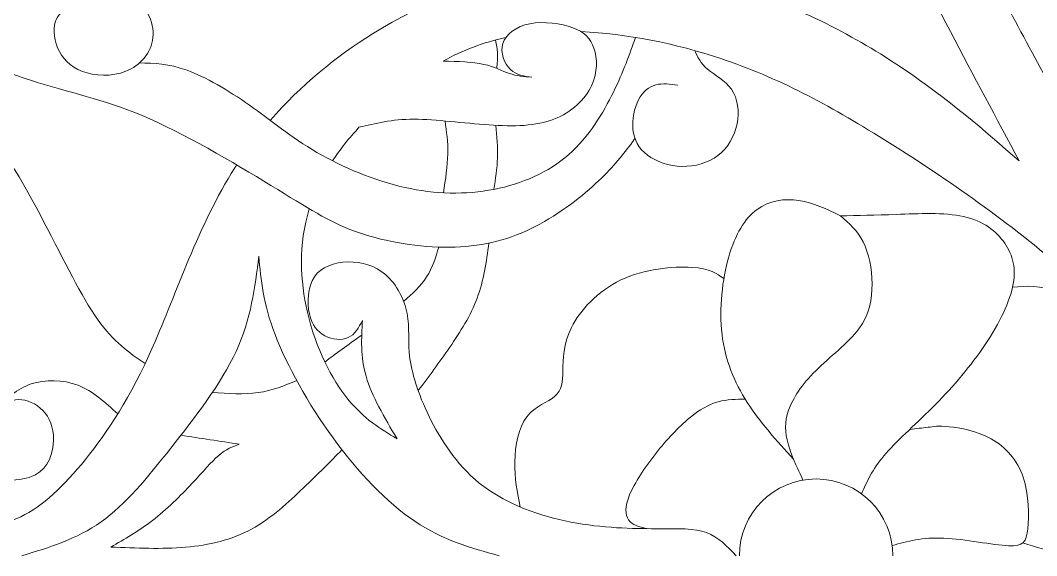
# Model space of a CAD drawing. Header units: millimetres. Extents: x -49.7 to 16.7, y -35.8 to 30.6.
# Drawn here: x -10.25 to -3.49, y -2.59 to 0.98 of the extents above; entities that cross this region are included whole.
import ezdxf

# ---------------------------------------------------------------- set-up
doc = ezdxf.new("R2010")
doc.units = ezdxf.units.MM
doc.header["$MEASUREMENT"] = 0
doc.layers.add('Layer 1', color=7, linetype='Continuous')

msp = doc.modelspace()

# ---------------------------------------------------------------- linework, layer by layer
at = {"layer": 'Layer 1', "lineweight": 9}
for points, knots in [([(4.9302, 18.8028), (-6.8815, 30.6145), (-26.0394, 30.6145), (-37.8511, 18.8028), (-37.8511, 18.8028), (-49.6628, 6.991), (-49.6628, -12.1668), (-37.8511, -23.9785), (-37.8511, -23.9785), (-26.0394, -35.7903), (-6.8815, -35.7903), (4.9302, -23.9785), (4.9302, -23.9785), (16.7419, -12.1668), (16.7419, 6.991), (4.9302, 18.8028)], [0, 0, 0, 0, 0.2, 0.2, 0.2, 0.2, 0.4, 0.4, 0.4, 0.4, 0.6, 0.6, 0.6, 0.6, 1, 1, 1, 1]), ([(0.7542, -2.5879), (0.5972, -2.5547), (0.4406, -2.5216), (0.2927, -2.4721), (0.2927, -2.4721), (0.1448, -2.4227), (0.006, -2.357), (-0.0977, -2.2968), (-0.0977, -2.2968), (-0.2014, -2.2366), (-0.27, -2.1819), (-0.3386, -2.1273), (-0.3386, -2.1273), (-0.224, -2.1428), (-0.1094, -2.1583), (0.0463, -2.1665), (0.0463, -2.1665), (0.2021, -2.1746), (0.3989, -2.1755), (0.5713, -2.1402), (0.5713, -2.1402), (0.7436, -2.105), (0.8916, -2.0338), (1.0395, -1.9626), (1.0395, -1.9626), (0.9779, -2.0198), (0.9162, -2.0771), (0.8879, -2.1435), (0.8879, -2.1435), (0.8596, -2.2098), (0.8645, -2.2854), (0.9044, -2.361), (0.9044, -2.361), (0.9443, -2.4365), (1.0193, -2.5123), (1.1219, -2.5464), (1.1219, -2.5464), (1.2245, -2.5806), (1.3548, -2.5733), (1.4453, -2.5352), (1.4453, -2.5352), (1.5357, -2.4972), (1.5864, -2.4283), (1.6363, -2.3369), (1.6363, -2.3369), (1.6862, -2.2455), (1.7353, -2.1314), (1.7434, -2.005), (1.7434, -2.005), (1.7516, -1.8786), (1.7187, -1.7398), (1.6657, -1.6504), (1.6657, -1.6504), (1.6128, -1.5609), (1.5397, -1.5207), (1.4247, -1.5061), (1.4247, -1.5061), (1.3097, -1.4915), (1.1526, -1.5025), (1.0048, -1.5481), (1.0048, -1.5481), (0.8569, -1.5938), (0.7181, -1.6741), (0.5447, -1.7289), (0.5447, -1.7289), (0.3712, -1.7836), (0.163, -1.8129), (-0.0834, -1.8183), (-0.0834, -1.8183), (-0.33, -1.8238), (-0.6148, -1.8056), (-0.8905, -1.7563), (-0.8905, -1.7563), (-1.1662, -1.707), (-1.4328, -1.6266), (-1.7268, -1.4422), (-1.7268, -1.4422), (-2.0207, -1.2578), (-2.3421, -0.9693), (-2.5849, -0.6954), (-2.5849, -0.6954), (-2.8278, -0.4215), (-2.9921, -0.1623), (-3.1765, 0.1536), (-3.1765, 0.1536), (-3.3609, 0.4695), (-3.5654, 0.842), (-3.7589, 1.2163), (-3.7589, 1.2163), (-3.9525, 1.5906), (-4.1351, 1.9667), (-4.3962, 2.4615), (-4.3962, 2.4615), (-4.6573, 2.9563), (-4.9969, 3.5698), (-5.3091, 4.0792), (-5.3091, 4.0792), (-5.6214, 4.5887), (-5.9062, 4.994), (-6.1709, 5.3373), (-6.1709, 5.3373), (-6.4238, 5.6652), (-6.6584, 5.9364), (-6.8804, 6.09)], [0, 0, 0, 0, 0.037037, 0.037037, 0.037037, 0.037037, 0.074074, 0.074074, 0.074074, 0.074074, 0.111111, 0.111111, 0.111111, 0.111111, 0.148148, 0.148148, 0.148148, 0.148148, 0.185185, 0.185185, 0.185185, 0.185185, 0.222222, 0.222222, 0.222222, 0.222222, 0.259259, 0.259259, 0.259259, 0.259259, 0.296296, 0.296296, 0.296296, 0.296296, 0.333333, 0.333333, 0.333333, 0.333333, 0.37037, 0.37037, 0.37037, 0.37037, 0.407407, 0.407407, 0.407407, 0.407407, 0.444444, 0.444444, 0.444444, 0.444444, 0.481481, 0.481481, 0.481481, 0.481481, 0.518519, 0.518519, 0.518519, 0.518519, 0.555556, 0.555556, 0.555556, 0.555556, 0.592593, 0.592593, 0.592593, 0.592593, 0.62963, 0.62963, 0.62963, 0.62963, 0.666667, 0.666667, 0.666667, 0.666667, 0.703704, 0.703704, 0.703704, 0.703704, 0.740741, 0.740741, 0.740741, 0.740741, 0.777778, 0.777778, 0.777778, 0.777778, 0.814815, 0.814815, 0.814815, 0.814815, 0.851852, 0.851852, 0.851852, 0.851852, 0.888889, 0.888889, 0.888889, 0.888889, 0.925926, 0.925926, 0.925926, 0.925926, 1, 1, 1, 1]), ([(-8.5908, 0.3117), (-8.3881, 0.5449), (-8.1518, 0.7379), (-7.9092, 0.8895), (-7.9092, 0.8895), (-7.5641, 1.1049), (-7.2062, 1.2363), (-6.7936, 1.2875), (-6.7936, 1.2875), (-6.3809, 1.3386), (-5.9135, 1.3094), (-5.4899, 1.1907), (-5.4899, 1.1907), (-5.0663, 1.072), (-4.6865, 0.8639), (-4.3797, 0.6576), (-4.3797, 0.6576), (-4.073, 0.4512), (-3.8393, 0.2467), (-3.6056, 0.0422), (-3.6056, 0.0422), (-3.905, 0.6046), (-4.2045, 1.167), (-4.5733, 1.8772), (-4.5733, 1.8772), (-4.9421, 2.5875), (-5.3803, 3.4457), (-5.7364, 4.0591), (-5.7364, 4.0591), (-6.0924, 4.6727), (-6.3663, 5.0415), (-6.6128, 5.3135), (-6.6128, 5.3135), (-6.7366, 5.4501), (-6.8534, 5.5624), (-6.9629, 5.6499)], [0, 0, 0, 0, 0.1, 0.1, 0.1, 0.1, 0.2, 0.2, 0.2, 0.2, 0.3, 0.3, 0.3, 0.3, 0.4, 0.4, 0.4, 0.4, 0.5, 0.5, 0.5, 0.5, 0.6, 0.6, 0.6, 0.6, 0.7, 0.7, 0.7, 0.7, 0.8, 0.8, 0.8, 0.8, 1, 1, 1, 1]), ([(-12.0023, 1.8702), (-11.8847, 1.8635), (-11.767, 1.8569), (-11.6063, 1.8144), (-11.6063, 1.8144), (-11.4455, 1.7719), (-11.2416, 1.6936), (-11.0577, 1.5953), (-11.0577, 1.5953), (-10.8738, 1.497), (-10.71, 1.3786), (-10.5525, 1.3095), (-10.5525, 1.3095), (-10.3951, 1.2403), (-10.2439, 1.2203), (-10.0746, 1.2194), (-10.0746, 1.2194), (-9.9053, 1.2185), (-9.7177, 1.2367), (-9.5858, 1.1848), (-9.5858, 1.1848), (-9.4538, 1.1329), (-9.3773, 1.0109), (-9.371, 0.9035), (-9.371, 0.9035), (-9.3646, 0.7961), (-9.4283, 0.7032), (-9.5175, 0.655), (-9.5175, 0.655), (-9.6067, 0.6068), (-9.7214, 0.6031), (-9.8097, 0.6277), (-9.8097, 0.6277), (-9.898, 0.6522), (-9.9599, 0.7051), (-9.9945, 0.7706), (-9.9945, 0.7706), (-10.0291, 0.8361), (-10.0364, 0.9144), (-10.0218, 0.9654), (-10.0218, 0.9654), (-10.0073, 1.0164), (-9.9708, 1.04), (-9.9344, 1.0637), (-9.9344, 1.0637), (-10.0546, 1.0692), (-10.1747, 1.0746), (-10.324, 1.1056), (-10.324, 1.1056), (-10.4733, 1.1365), (-10.6517, 1.193), (-10.8302, 1.2494)], [0, 0, 0, 0, 0.071429, 0.071429, 0.071429, 0.071429, 0.142857, 0.142857, 0.142857, 0.142857, 0.214286, 0.214286, 0.214286, 0.214286, 0.285714, 0.285714, 0.285714, 0.285714, 0.357143, 0.357143, 0.357143, 0.357143, 0.428571, 0.428571, 0.428571, 0.428571, 0.5, 0.5, 0.5, 0.5, 0.571429, 0.571429, 0.571429, 0.571429, 0.642857, 0.642857, 0.642857, 0.642857, 0.714286, 0.714286, 0.714286, 0.714286, 0.785714, 0.785714, 0.785714, 0.785714, 0.857143, 0.857143, 0.857143, 0.857143, 1, 1, 1, 1]), ([(-12.1525, 1.7199), (-12.0424, 1.6026), (-11.9322, 1.4852), (-11.7365, 1.3443), (-11.7365, 1.3443), (-11.5409, 1.2035), (-11.2597, 1.0392), (-10.9712, 0.8986), (-10.9712, 0.8986), (-10.6827, 0.758), (-10.3869, 0.6411), (-10.1331, 0.5626), (-10.1331, 0.5626), (-9.8793, 0.4841), (-9.6675, 0.4439), (-9.3918, 0.3216), (-9.3918, 0.3216), (-9.1161, 0.1993), (-8.7765, -0.0052), (-8.5409, -0.1495), (-8.5409, -0.1495), (-8.3054, -0.2937), (-8.1739, -0.3777), (-7.9968, -0.438), (-7.9968, -0.438), (-7.8197, -0.4982), (-7.597, -0.5348), (-7.3979, -0.5329), (-7.3979, -0.5329), (-7.1989, -0.5311), (-7.0236, -0.4909), (-6.8575, -0.4106), (-6.8575, -0.4106), (-6.6913, -0.3303), (-6.5343, -0.2097), (-6.4247, -0.1093), (-6.4247, -0.1093), (-6.3152, -0.0089), (-6.2531, 0.0714), (-6.191, 0.1518)], [0, 0, 0, 0, 0.090909, 0.090909, 0.090909, 0.090909, 0.181818, 0.181818, 0.181818, 0.181818, 0.272727, 0.272727, 0.272727, 0.272727, 0.363636, 0.363636, 0.363636, 0.363636, 0.454545, 0.454545, 0.454545, 0.454545, 0.545455, 0.545455, 0.545455, 0.545455, 0.636364, 0.636364, 0.636364, 0.636364, 0.727273, 0.727273, 0.727273, 0.727273, 0.818182, 0.818182, 0.818182, 0.818182, 1, 1, 1, 1]), ([(-8.0002, 0.2656), (-7.8912, 0.2924), (-7.7822, 0.3193), (-7.6349, 0.3194), (-7.6349, 0.3194), (-7.4876, 0.3195), (-7.3019, 0.2929), (-7.1353, 0.2814), (-7.1353, 0.2814), (-6.9687, 0.2699), (-6.8212, 0.2736), (-6.7029, 0.3191), (-6.7029, 0.3191), (-6.5846, 0.3646), (-6.4953, 0.452), (-6.4525, 0.5421), (-6.4525, 0.5421), (-6.4097, 0.6322), (-6.4134, 0.7251), (-6.4357, 0.7922), (-6.4357, 0.7922), (-6.458, 0.8593), (-6.499, 0.9008), (-6.577, 0.9292), (-6.577, 0.9292), (-6.655, 0.9577), (-6.7701, 0.9733), (-6.862, 0.9555), (-6.862, 0.9555), (-6.9539, 0.9376), (-7.0227, 0.8864), (-7.0424, 0.8247), (-7.0424, 0.8247), (-7.062, 0.7631), (-7.0327, 0.6908), (-6.9922, 0.6516), (-6.9922, 0.6516), (-6.9517, 0.6123), (-6.9001, 0.6059), (-6.8485, 0.5995), (-6.8485, 0.5995), (-6.8993, 0.6037), (-6.9501, 0.6079), (-6.9992, 0.6243), (-6.9992, 0.6243), (-7.0484, 0.6407), (-7.0959, 0.6693), (-7.1692, 0.6851), (-7.1692, 0.6851), (-7.2424, 0.7009), (-7.3413, 0.7041), (-7.4402, 0.7073)], [0, 0, 0, 0, 0.071429, 0.071429, 0.071429, 0.071429, 0.142857, 0.142857, 0.142857, 0.142857, 0.214286, 0.214286, 0.214286, 0.214286, 0.285714, 0.285714, 0.285714, 0.285714, 0.357143, 0.357143, 0.357143, 0.357143, 0.428571, 0.428571, 0.428571, 0.428571, 0.5, 0.5, 0.5, 0.5, 0.571429, 0.571429, 0.571429, 0.571429, 0.642857, 0.642857, 0.642857, 0.642857, 0.714286, 0.714286, 0.714286, 0.714286, 0.785714, 0.785714, 0.785714, 0.785714, 0.857143, 0.857143, 0.857143, 0.857143, 1, 1, 1, 1]), ([(-0.583, -2.5879), (-0.8094, -2.5401), (-1.0348, -2.4924), (-1.3232, -2.3425), (-1.3232, -2.3425), (-1.6117, -2.1927), (-1.9623, -1.9407), (-2.2983, -1.6394), (-2.2983, -1.6394), (-2.6342, -1.3381), (-2.9556, -0.9876), (-3.328, -0.6662), (-3.328, -0.6662), (-3.7005, -0.3449), (-4.1241, -0.0527), (-4.5021, 0.1828), (-4.5021, 0.1828), (-4.88, 0.4184), (-5.2124, 0.5973), (-5.5903, 0.7233), (-5.5903, 0.7233), (-5.8916, 0.8237), (-6.2218, 0.8905), (-6.5218, 0.9033)], [0, 0, 0, 0, 0.142857, 0.142857, 0.142857, 0.142857, 0.285714, 0.285714, 0.285714, 0.285714, 0.428571, 0.428571, 0.428571, 0.428571, 0.571429, 0.571429, 0.571429, 0.571429, 0.714286, 0.714286, 0.714286, 0.714286, 1, 1, 1, 1]), ([(-9.461, 0.6946), (-9.3646, 0.6926), (-9.2681, 0.6906), (-9.1449, 0.6458), (-9.1449, 0.6458), (-9.0217, 0.6009), (-8.8717, 0.5133), (-8.7292, 0.4129), (-8.7292, 0.4129), (-8.5866, 0.3125), (-8.4515, 0.1993), (-8.2798, 0.0988), (-8.2798, 0.0988), (-8.1082, -0.0016), (-7.9, -0.0892), (-7.6955, -0.1349), (-7.6955, -0.1349), (-7.491, -0.1805), (-7.2902, -0.1842), (-7.1022, -0.1477), (-7.1022, -0.1477), (-6.9141, -0.1112), (-6.7388, -0.0345), (-6.6037, 0.0842), (-6.6037, 0.0842), (-6.4686, 0.2029), (-6.3736, 0.3636), (-6.3063, 0.5006), (-6.3063, 0.5006), (-6.239, 0.6377), (-6.1992, 0.7513), (-6.1595, 0.8647)], [0, 0, 0, 0, 0.111111, 0.111111, 0.111111, 0.111111, 0.222222, 0.222222, 0.222222, 0.222222, 0.333333, 0.333333, 0.333333, 0.333333, 0.444444, 0.444444, 0.444444, 0.444444, 0.555556, 0.555556, 0.555556, 0.555556, 0.666667, 0.666667, 0.666667, 0.666667, 0.777778, 0.777778, 0.777778, 0.777778, 1, 1, 1, 1]), ([(-7.0921, 0.8473), (-7.0854, 0.8173), (-7.0788, 0.7872), (-7.0773, 0.7557), (-7.0773, 0.7557), (-7.0758, 0.7242), (-7.0794, 0.6911), (-7.083, 0.6581)], [0, 0, 0, 0, 0.333333, 0.333333, 0.333333, 0.333333, 1, 1, 1, 1]), ([(-5.7647, 0.7767), (-5.7449, 0.7337), (-5.725, 0.6906), (-5.6793, 0.6521), (-5.6793, 0.6521), (-5.6336, 0.6137), (-5.5621, 0.5799), (-5.5204, 0.5191), (-5.5204, 0.5191), (-5.4786, 0.4583), (-5.4667, 0.3706), (-5.4832, 0.2883), (-5.4832, 0.2883), (-5.4997, 0.2061), (-5.5447, 0.1293), (-5.6107, 0.0786), (-5.6107, 0.0786), (-5.6767, 0.0279), (-5.7638, 0.0031), (-5.85, 0.0054), (-5.85, 0.0054), (-5.9362, 0.0077), (-6.0215, 0.037), (-6.0797, 0.0808), (-6.0797, 0.0808), (-6.1379, 0.1247), (-6.1691, 0.1832), (-6.1764, 0.2508), (-6.1764, 0.2508), (-6.1838, 0.3185), (-6.1672, 0.3953), (-6.1388, 0.4496), (-6.1388, 0.4496), (-6.1104, 0.504), (-6.07, 0.536), (-6.0246, 0.5483), (-6.0246, 0.5483), (-5.9793, 0.5607), (-5.9288, 0.5534), (-5.8784, 0.546)], [0, 0, 0, 0, 0.090909, 0.090909, 0.090909, 0.090909, 0.181818, 0.181818, 0.181818, 0.181818, 0.272727, 0.272727, 0.272727, 0.272727, 0.363636, 0.363636, 0.363636, 0.363636, 0.454545, 0.454545, 0.454545, 0.454545, 0.545455, 0.545455, 0.545455, 0.545455, 0.636364, 0.636364, 0.636364, 0.636364, 0.727273, 0.727273, 0.727273, 0.727273, 0.818182, 0.818182, 0.818182, 0.818182, 1, 1, 1, 1]), ([(-9.606, -1.6437), (-9.6881, -1.5678), (-9.7704, -1.4919), (-9.8706, -1.453), (-9.8706, -1.453), (-9.9708, -1.4141), (-10.0892, -1.4123), (-10.1829, -1.4441), (-10.1829, -1.4441), (-10.2767, -1.476), (-10.3459, -1.5415), (-10.4151, -1.6071), (-10.4151, -1.6071), (-10.3678, -1.578), (-10.3204, -1.5488), (-10.2658, -1.5479), (-10.2658, -1.5479), (-10.2112, -1.547), (-10.1492, -1.5743), (-10.1047, -1.6207), (-10.1047, -1.6207), (-10.0601, -1.6672), (-10.0327, -1.7327), (-10.0336, -1.8165), (-10.0336, -1.8165), (-10.0345, -1.9002), (-10.0637, -2.0022), (-10.1574, -2.0504), (-10.1574, -2.0504), (-10.2512, -2.0986), (-10.4096, -2.0932), (-10.5234, -2.0504), (-10.5234, -2.0504), (-10.6371, -2.0077), (-10.7064, -1.9275), (-10.7419, -1.821), (-10.7419, -1.821), (-10.7773, -1.7145), (-10.7792, -1.5816), (-10.7419, -1.486), (-10.7419, -1.486), (-10.7045, -1.3905), (-10.6281, -1.3322), (-10.5571, -1.3185), (-10.5571, -1.3185), (-10.4861, -1.3049), (-10.4205, -1.3358), (-10.355, -1.3668), (-10.355, -1.3668), (-10.4369, -1.2758), (-10.5188, -1.1847), (-10.588, -1.0218), (-10.588, -1.0218), (-10.6572, -0.8588), (-10.7136, -0.624), (-10.8065, -0.4082), (-10.8065, -0.4082), (-10.8993, -0.1925), (-11.0286, 0.0041), (-11.1469, 0.1561), (-11.1469, 0.1561), (-11.2653, 0.3081), (-11.3727, 0.4156), (-11.4801, 0.4848), (-11.4801, 0.4848), (-11.5875, 0.5539), (-11.6949, 0.5849), (-11.8023, 0.6158), (-11.8023, 0.6158), (-11.6112, 0.6577), (-11.42, 0.6996), (-11.2134, 0.6768), (-11.2134, 0.6768), (-11.0068, 0.6541), (-10.7846, 0.5667), (-10.5917, 0.3774), (-10.5917, 0.3774), (-10.3987, 0.188), (-10.2348, -0.1033), (-10.0974, -0.3654), (-10.0974, -0.3654), (-9.9599, -0.6276), (-9.8489, -0.8607), (-9.741, -1.0129), (-9.741, -1.0129), (-9.6332, -1.1652), (-9.5285, -1.2367), (-9.4238, -1.3082)], [0, 0, 0, 0, 0.043478, 0.043478, 0.043478, 0.043478, 0.086957, 0.086957, 0.086957, 0.086957, 0.130435, 0.130435, 0.130435, 0.130435, 0.173913, 0.173913, 0.173913, 0.173913, 0.217391, 0.217391, 0.217391, 0.217391, 0.26087, 0.26087, 0.26087, 0.26087, 0.304348, 0.304348, 0.304348, 0.304348, 0.347826, 0.347826, 0.347826, 0.347826, 0.391304, 0.391304, 0.391304, 0.391304, 0.434783, 0.434783, 0.434783, 0.434783, 0.478261, 0.478261, 0.478261, 0.478261, 0.521739, 0.521739, 0.521739, 0.521739, 0.565217, 0.565217, 0.565217, 0.565217, 0.608696, 0.608696, 0.608696, 0.608696, 0.652174, 0.652174, 0.652174, 0.652174, 0.695652, 0.695652, 0.695652, 0.695652, 0.73913, 0.73913, 0.73913, 0.73913, 0.782609, 0.782609, 0.782609, 0.782609, 0.826087, 0.826087, 0.826087, 0.826087, 0.869565, 0.869565, 0.869565, 0.869565, 0.913043, 0.913043, 0.913043, 0.913043, 1, 1, 1, 1]), ([(-7.4272, 0.308), (-7.4171, 0.2384), (-7.4069, 0.1687), (-7.4086, 0.089), (-7.4086, 0.089), (-7.4104, 0.0093), (-7.424, -0.0806), (-7.4376, -0.1705)], [0, 0, 0, 0, 0.333333, 0.333333, 0.333333, 0.333333, 1, 1, 1, 1]), ([(-7.0888, 0.2786), (-7.0823, 0.206), (-7.0759, 0.1333), (-7.0781, 0.0623), (-7.0781, 0.0623), (-7.0803, -0.0087), (-7.0913, -0.0782), (-7.1022, -0.1477)], [0, 0, 0, 0, 0.333333, 0.333333, 0.333333, 0.333333, 1, 1, 1, 1]), ([(-10.7027, -2.4151), (-10.55, -2.4067), (-10.3972, -2.3982), (-10.2515, -2.3283), (-10.2515, -2.3283), (-10.1057, -2.2584), (-9.9669, -2.1269), (-9.8209, -1.9462), (-9.8209, -1.9462), (-9.6748, -1.7654), (-9.5214, -1.5353), (-9.3699, -1.1903), (-9.3699, -1.1903), (-9.2183, -0.8451), (-9.0686, -0.385), (-8.8276, -0.0052), (-8.8276, -0.0052), (-8.8232, 0.0016), (-8.8189, 0.0084), (-8.8145, 0.0152)], [0, 0, 0, 0, 0.166667, 0.166667, 0.166667, 0.166667, 0.333333, 0.333333, 0.333333, 0.333333, 0.5, 0.5, 0.5, 0.5, 0.666667, 0.666667, 0.666667, 0.666667, 1, 1, 1, 1]), ([(-4.7949, -0.3236), (-4.8859, -0.2799), (-4.977, -0.2362), (-5.0725, -0.2216), (-5.0725, -0.2216), (-5.1681, -0.2071), (-5.2683, -0.2217), (-5.3502, -0.2817), (-5.3502, -0.2817), (-5.4321, -0.3418), (-5.4959, -0.4474), (-5.5386, -0.5976), (-5.5386, -0.5976), (-5.5814, -0.7478), (-5.6033, -0.9426), (-5.5833, -1.1137), (-5.5833, -1.1137), (-5.5632, -1.2849), (-5.5013, -1.4323), (-5.4151, -1.5669), (-5.4151, -1.5669), (-5.3289, -1.7014), (-5.2183, -1.8231), (-5.1078, -1.9448)], [0, 0, 0, 0, 0.142857, 0.142857, 0.142857, 0.142857, 0.285714, 0.285714, 0.285714, 0.285714, 0.428571, 0.428571, 0.428571, 0.428571, 0.571429, 0.571429, 0.571429, 0.571429, 0.714286, 0.714286, 0.714286, 0.714286, 1, 1, 1, 1]), ([(-8.3309, -0.2772), (-8.4044, -0.5158), (-8.3921, -0.7568), (-8.3437, -0.9657), (-8.3437, -0.9657), (-8.2871, -1.2103), (-8.1812, -1.4112), (-8.0735, -1.5444), (-8.0735, -1.5444), (-7.9658, -1.6777), (-7.8562, -1.7435), (-7.7467, -1.8092), (-7.7467, -1.8092), (-7.8307, -1.6668), (-7.9146, -1.5244), (-7.953, -1.3929), (-7.953, -1.3929), (-7.9913, -1.2614), (-7.984, -1.1409), (-7.9767, -1.0204), (-7.9767, -1.0204), (-8.0023, -1.0679), (-8.0279, -1.1154), (-8.0717, -1.1354), (-8.0717, -1.1354), (-8.1155, -1.1555), (-8.1776, -1.1482), (-8.2271, -1.1226), (-8.2271, -1.1226), (-8.2766, -1.0968), (-8.3135, -1.0527), (-8.33, -0.9778), (-8.33, -0.9778), (-8.3464, -0.903), (-8.3423, -0.7974), (-8.2965, -0.73), (-8.2965, -0.73), (-8.2506, -0.6625), (-8.163, -0.6333), (-8.0735, -0.6315), (-8.0735, -0.6315), (-7.984, -0.6297), (-7.8927, -0.6552), (-7.8212, -0.718), (-7.8212, -0.718), (-7.7496, -0.7807), (-7.6977, -0.8806), (-7.6795, -0.9755), (-7.6795, -0.9755), (-7.6612, -1.0704), (-7.6766, -1.1605), (-7.6605, -1.2767), (-7.6605, -1.2767), (-7.6444, -1.3929), (-7.597, -1.5353), (-7.5185, -1.6887), (-7.5185, -1.6887), (-7.4399, -1.8421), (-7.3304, -2.0064), (-7.1697, -2.1269), (-7.1697, -2.1269), (-7.009, -2.2474), (-6.7972, -2.3241), (-6.5891, -2.3643), (-6.5891, -2.3643), (-6.3809, -2.4044), (-6.1764, -2.4081), (-6.0231, -2.4081), (-6.0231, -2.4081), (-5.8697, -2.4081), (-5.7674, -2.4044), (-5.6871, -2.4338), (-5.6871, -2.4338), (-5.6068, -2.4631), (-5.5485, -2.5255), (-5.4901, -2.5879)], [0, 0, 0, 0, 0.05, 0.05, 0.05, 0.05, 0.1, 0.1, 0.1, 0.1, 0.15, 0.15, 0.15, 0.15, 0.2, 0.2, 0.2, 0.2, 0.25, 0.25, 0.25, 0.25, 0.3, 0.3, 0.3, 0.3, 0.35, 0.35, 0.35, 0.35, 0.4, 0.4, 0.4, 0.4, 0.45, 0.45, 0.45, 0.45, 0.5, 0.5, 0.5, 0.5, 0.55, 0.55, 0.55, 0.55, 0.6, 0.6, 0.6, 0.6, 0.65, 0.65, 0.65, 0.65, 0.7, 0.7, 0.7, 0.7, 0.75, 0.75, 0.75, 0.75, 0.8, 0.8, 0.8, 0.8, 0.85, 0.85, 0.85, 0.85, 0.9, 0.9, 0.9, 0.9, 1, 1, 1, 1]), ([(-4.6541, -2.1763), (-4.6192, -2.0958), (-4.5841, -2.0153), (-4.5057, -1.9223), (-4.5057, -1.9223), (-4.4272, -1.8292), (-4.3052, -1.7236), (-4.1851, -1.6035), (-4.1851, -1.6035), (-4.0649, -1.4833), (-3.9465, -1.3485), (-3.8491, -1.2074), (-3.8491, -1.2074), (-3.7517, -1.0664), (-3.6753, -0.9189), (-3.6489, -0.7987), (-3.6489, -0.7987), (-3.6224, -0.6786), (-3.6461, -0.5857), (-3.7016, -0.5056), (-3.7016, -0.5056), (-3.7572, -0.4256), (-3.8446, -0.3582), (-3.9747, -0.329), (-3.9747, -0.329), (-4.1049, -0.2999), (-4.2779, -0.309), (-4.4217, -0.3145), (-4.4217, -0.3145), (-4.5655, -0.3199), (-4.6802, -0.3218), (-4.7949, -0.3236), (-4.7949, -0.3236), (-4.7385, -0.3727), (-4.682, -0.4219), (-4.6438, -0.4974), (-4.6438, -0.4974), (-4.6056, -0.573), (-4.5855, -0.675), (-4.5846, -0.7769), (-4.5846, -0.7769), (-4.5837, -0.8788), (-4.6019, -0.9808), (-4.6729, -1.0773), (-4.6729, -1.0773), (-4.7439, -1.1738), (-4.8678, -1.2649), (-4.9597, -1.3558), (-4.9597, -1.3558), (-5.0516, -1.4469), (-5.1117, -1.5379), (-5.1399, -1.618), (-5.1399, -1.618), (-5.1682, -1.6981), (-5.1645, -1.7673), (-5.1433, -1.8432), (-5.1433, -1.8432), (-5.1222, -1.9191), (-5.0835, -2.0018), (-5.0641, -2.0431), (-5.0641, -2.0431), (-5.0448, -2.0845), (-5.0448, -2.0845), (-5.0448, -2.0845)], [0, 0, 0, 0, 0.058824, 0.058824, 0.058824, 0.058824, 0.117647, 0.117647, 0.117647, 0.117647, 0.176471, 0.176471, 0.176471, 0.176471, 0.235294, 0.235294, 0.235294, 0.235294, 0.294118, 0.294118, 0.294118, 0.294118, 0.352941, 0.352941, 0.352941, 0.352941, 0.411765, 0.411765, 0.411765, 0.411765, 0.470588, 0.470588, 0.470588, 0.470588, 0.529412, 0.529412, 0.529412, 0.529412, 0.588235, 0.588235, 0.588235, 0.588235, 0.647059, 0.647059, 0.647059, 0.647059, 0.705882, 0.705882, 0.705882, 0.705882, 0.764706, 0.764706, 0.764706, 0.764706, 0.823529, 0.823529, 0.823529, 0.823529, 0.882353, 0.882353, 0.882353, 0.882353, 1, 1, 1, 1]), ([(-7.4685, -0.532), (-7.4895, -0.6013), (-7.5105, -0.6706), (-7.5496, -0.7309), (-7.5496, -0.7309), (-7.5887, -0.7913), (-7.6458, -0.8428), (-7.7029, -0.8942)], [0, 0, 0, 0, 0.333333, 0.333333, 0.333333, 0.333333, 1, 1, 1, 1]), ([(-7.1351, -0.5055), (-7.1526, -0.6302), (-7.1702, -0.755), (-7.2135, -0.8719), (-7.2135, -0.8719), (-7.2569, -0.9889), (-7.3261, -1.0982), (-7.3959, -1.1996), (-7.3959, -1.1996), (-7.4656, -1.301), (-7.5359, -1.3947), (-7.6061, -1.4883)], [0, 0, 0, 0, 0.25, 0.25, 0.25, 0.25, 0.5, 0.5, 0.5, 0.5, 1, 1, 1, 1]), ([(-7.0679, -2.5879), (-7.254, -2.5365), (-7.4401, -2.4851), (-7.6281, -2.3589), (-7.6281, -2.3589), (-7.8161, -2.2328), (-8.006, -2.032), (-8.1721, -1.8038), (-8.1721, -1.8038), (-8.3382, -1.5755), (-8.4807, -1.3199), (-8.5592, -1.1136), (-8.5592, -1.1136), (-8.6377, -0.9072), (-8.6523, -0.7502), (-8.6669, -0.5932), (-8.6669, -0.5932), (-8.6925, -0.8013), (-8.718, -1.0095), (-8.8184, -1.2267), (-8.8184, -1.2267), (-8.9189, -1.444), (-9.0942, -1.6704), (-9.253, -1.8713), (-9.253, -1.8713), (-9.4119, -2.0721), (-9.5543, -2.2474), (-9.7167, -2.3626), (-9.7167, -2.3626), (-9.879, -2.4778), (-10.0614, -2.5328), (-10.2437, -2.5879)], [0, 0, 0, 0, 0.111111, 0.111111, 0.111111, 0.111111, 0.222222, 0.222222, 0.222222, 0.222222, 0.333333, 0.333333, 0.333333, 0.333333, 0.444444, 0.444444, 0.444444, 0.444444, 0.555556, 0.555556, 0.555556, 0.555556, 0.666667, 0.666667, 0.666667, 0.666667, 0.777778, 0.777778, 0.777778, 0.777778, 1, 1, 1, 1]), ([(-6.9268, -2.2636), (-6.9459, -2.167), (-6.9651, -2.0703), (-6.9632, -1.9622), (-6.9632, -1.9622), (-6.9613, -1.854), (-6.9383, -1.7343), (-6.8833, -1.6621), (-6.8833, -1.6621), (-6.8283, -1.5899), (-6.7412, -1.5652), (-6.6954, -1.5254), (-6.6954, -1.5254), (-6.6495, -1.4857), (-6.6449, -1.4308), (-6.6431, -1.3545), (-6.6431, -1.3545), (-6.6412, -1.2782), (-6.6422, -1.1804), (-6.5849, -1.0671), (-6.5849, -1.0671), (-6.5276, -0.9538), (-6.412, -0.8249), (-6.2566, -0.7514), (-6.2566, -0.7514), (-6.1012, -0.6778), (-5.9059, -0.6594), (-5.785, -0.6672), (-5.785, -0.6672), (-5.664, -0.675), (-5.6174, -0.7088), (-5.5709, -0.7425)], [0, 0, 0, 0, 0.111111, 0.111111, 0.111111, 0.111111, 0.222222, 0.222222, 0.222222, 0.222222, 0.333333, 0.333333, 0.333333, 0.333333, 0.444444, 0.444444, 0.444444, 0.444444, 0.555556, 0.555556, 0.555556, 0.555556, 0.666667, 0.666667, 0.666667, 0.666667, 0.777778, 0.777778, 0.777778, 0.777778, 1, 1, 1, 1]), ([(-3.5804, -2.5022), (-3.4937, -2.5307), (-3.407, -2.5593), (-3.3245, -2.5649), (-3.3245, -2.5649), (-3.242, -2.5704), (-3.1637, -2.553), (-3.0918, -2.5106), (-3.0918, -2.5106), (-3.0199, -2.4682), (-2.9543, -2.4009), (-2.9361, -2.268), (-2.9361, -2.268), (-2.9179, -2.1351), (-2.947, -1.9366), (-2.9634, -1.7746), (-2.9634, -1.7746), (-2.9798, -1.6126), (-2.9834, -1.4869), (-2.9862, -1.3804), (-2.9862, -1.3804), (-2.9889, -1.2739), (-2.9907, -1.1865), (-3.0544, -1.0891), (-3.0544, -1.0891), (-3.1181, -0.9918), (-3.2438, -0.8843), (-3.3531, -0.8343), (-3.3531, -0.8343), (-3.4625, -0.7842), (-3.5557, -0.7915), (-3.6489, -0.7987)], [0, 0, 0, 0, 0.111111, 0.111111, 0.111111, 0.111111, 0.222222, 0.222222, 0.222222, 0.222222, 0.333333, 0.333333, 0.333333, 0.333333, 0.444444, 0.444444, 0.444444, 0.444444, 0.555556, 0.555556, 0.555556, 0.555556, 0.666667, 0.666667, 0.666667, 0.666667, 0.777778, 0.777778, 0.777778, 0.777778, 1, 1, 1, 1]), ([(-7.9817, -1.1184), (-8.027, -1.1503), (-8.0722, -1.1823), (-8.1131, -1.2122), (-8.1131, -1.2122), (-8.154, -1.242), (-8.1907, -1.2699), (-8.2274, -1.2977)], [0, 0, 0, 0, 0.333333, 0.333333, 0.333333, 0.333333, 1, 1, 1, 1]), ([(-8.4147, -1.4212), (-8.4962, -1.4546), (-8.5777, -1.488), (-8.6714, -1.5013), (-8.6714, -1.5013), (-8.7651, -1.5147), (-8.871, -1.508), (-8.9769, -1.5014)], [0, 0, 0, 0, 0.333333, 0.333333, 0.333333, 0.333333, 1, 1, 1, 1]), ([(-6.0874, -2.4078), (-6.1342, -2.3957), (-6.181, -2.3834), (-6.2052, -2.35), (-6.2052, -2.35), (-6.2296, -2.3165), (-6.2314, -2.2616), (-6.1984, -2.1826), (-6.1984, -2.1826), (-6.1654, -2.1035), (-6.0975, -2.0002), (-6.0242, -1.907), (-6.0242, -1.907), (-5.9508, -1.8138), (-5.872, -1.7306), (-5.8019, -1.6721), (-5.8019, -1.6721), (-5.7317, -1.6136), (-5.6703, -1.5798), (-5.6095, -1.5628), (-5.6095, -1.5628), (-5.5487, -1.5459), (-5.4886, -1.5457), (-5.4284, -1.5456)], [0, 0, 0, 0, 0.142857, 0.142857, 0.142857, 0.142857, 0.285714, 0.285714, 0.285714, 0.285714, 0.428571, 0.428571, 0.428571, 0.428571, 0.571429, 0.571429, 0.571429, 0.571429, 0.714286, 0.714286, 0.714286, 0.714286, 1, 1, 1, 1]), ([(-4.4505, -2.5199), (-4.3505, -2.4924), (-4.2505, -2.4648), (-4.1076, -2.4711), (-4.1076, -2.4711), (-3.9647, -2.4773), (-3.779, -2.5174), (-3.6771, -2.5219), (-3.6771, -2.5219), (-3.5751, -2.5265), (-3.5569, -2.4955), (-3.5478, -2.4091), (-3.5478, -2.4091), (-3.5387, -2.3226), (-3.5387, -2.1806), (-3.5778, -2.0659), (-3.5778, -2.0659), (-3.617, -1.9512), (-3.6953, -1.8638), (-3.7908, -1.8101), (-3.7908, -1.8101), (-3.8864, -1.7564), (-3.9993, -1.7363), (-4.0721, -1.7291), (-4.0721, -1.7291), (-4.145, -1.7218), (-4.1777, -1.7273), (-4.2105, -1.7327)], [0, 0, 0, 0, 0.125, 0.125, 0.125, 0.125, 0.25, 0.25, 0.25, 0.25, 0.375, 0.375, 0.375, 0.375, 0.5, 0.5, 0.5, 0.5, 0.625, 0.625, 0.625, 0.625, 0.75, 0.75, 0.75, 0.75, 1, 1, 1, 1]), ([(-8.1132, -1.8822), (-8.1926, -1.962), (-8.2719, -2.0419), (-8.3698, -2.1363), (-8.3698, -2.1363), (-8.4677, -2.2306), (-8.5841, -2.3393), (-8.7161, -2.411), (-8.7161, -2.411), (-8.8482, -2.4828), (-8.9958, -2.5176), (-9.1544, -2.5312), (-9.1544, -2.5312), (-9.313, -2.545), (-9.4827, -2.5376), (-9.6523, -2.5303), (-9.6523, -2.5303), (-9.5606, -2.4782), (-9.4689, -2.4261), (-9.3754, -2.3535), (-9.3754, -2.3535), (-9.2819, -2.2808), (-9.1865, -2.1876), (-9.1118, -2.1076), (-9.1118, -2.1076), (-9.0371, -2.0277), (-8.9829, -1.9609), (-8.9339, -1.9194), (-8.9339, -1.9194), (-8.8848, -1.8778), (-8.8408, -1.8613), (-8.7968, -1.8449), (-8.7968, -1.8449), (-8.9264, -1.8251), (-9.0561, -1.8054), (-9.1857, -1.7856)], [0, 0, 0, 0, 0.1, 0.1, 0.1, 0.1, 0.2, 0.2, 0.2, 0.2, 0.3, 0.3, 0.3, 0.3, 0.4, 0.4, 0.4, 0.4, 0.5, 0.5, 0.5, 0.5, 0.6, 0.6, 0.6, 0.6, 0.7, 0.7, 0.7, 0.7, 0.8, 0.8, 0.8, 0.8, 1, 1, 1, 1]), ([(-5.4679, -2.5879), (-5.4679, -2.3058), (-5.2391, -2.0769), (-4.957, -2.0769), (-4.957, -2.0769), (-4.6748, -2.0769), (-4.446, -2.3058), (-4.446, -2.5879)], [0, 0, 0, 0, 0.333333, 0.333333, 0.333333, 0.333333, 1, 1, 1, 1])]:
    msp.add_open_spline(points, degree=3, knots=knots, dxfattribs=at)
for points in [[(-7.022, 0.8644), (-7.172, 0.8314), (-7.3093, 0.7783), (-7.4402, 0.7073)], [(-8.0002, 0.2656), (-8.0654, 0.1944), (-8.1252, 0.1194), (-8.1763, 0.0422)], [(-6.191, 0.1518), (-6.1816, 0.165), (-6.1723, 0.1782), (-6.1629, 0.1915)], [(-4.2105, -1.7327), (-4.2513, -1.7372), (-4.2921, -1.7417), (-4.3329, -1.7462)]]:
    msp.add_open_spline(points, degree=3, dxfattribs=at)

doc.saveas('drawing.dxf')
